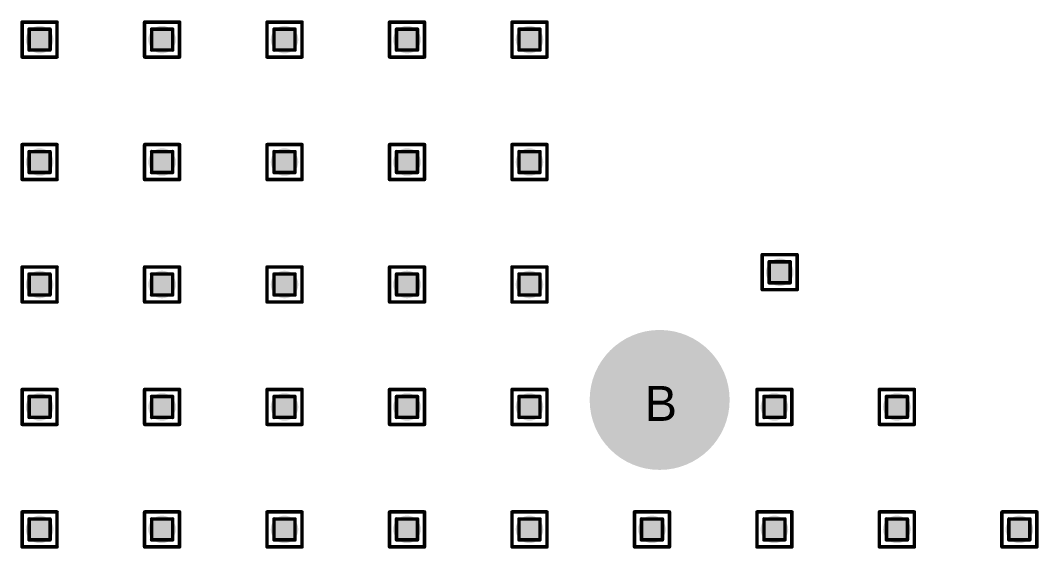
# Model space of a CAD drawing. Header units: millimetres. Extents: x -25 to 478, y -31 to 252.
# Drawn here: x 83.82 to 98.6, y 18.9 to 26.57 of the extents above; entities that cross this region are included whole.
import ezdxf

# ---------------------------------------------------------------- set-up
doc = ezdxf.new("R2010")
doc.units = ezdxf.units.MM
for name, color, linetype in [('DrillDrawing', 1, 'Continuous'), ('MultiLayer', 9, 'Continuous'), ('PadHoleLayer', 156, 'Continuous'), ('ViaHoleLayer', 16, 'Continuous')]:
    doc.layers.add(name, color=color, linetype=linetype)
doc.styles.add('Arial', font='', dxfattribs={"height": 0.2})
doc.styles.get('Arial').set_extended_font_data('Arial')

# ---------------------------------------------------------------- blocks, each defined once
blk = doc.blocks.new('KEYSTONE5000_952')
at = {"layer": 'MultiLayer'}
h = blk.add_hatch(color=9, dxfattribs=at)
edge = h.paths.add_edge_path()
edge.add_arc((0, 0), 1.016, 0, 360)
at = {"layer": 'PadHoleLayer'}
h = blk.add_hatch(color=156, dxfattribs=at)
edge = h.paths.add_edge_path()
edge.add_arc((0, 0), 0.508, 0, 360)

msp = doc.modelspace()

# ---------------------------------------------------------------- hatches: boundary and pattern name
at = {"layer": 'ViaHoleLayer'}
h = msp.add_hatch(color=16, dxfattribs=at)
edge = h.paths.add_edge_path()
edge.add_arc((84.099, 26.287), 0.2, 0, 360)
h = msp.add_hatch(color=16, dxfattribs=at)
edge = h.paths.add_edge_path()
edge.add_arc((85.877, 26.287), 0.2, 0, 360)
h = msp.add_hatch(color=16, dxfattribs=at)
edge = h.paths.add_edge_path()
edge.add_arc((87.655, 26.287), 0.2, 0, 360)
h = msp.add_hatch(color=16, dxfattribs=at)
edge = h.paths.add_edge_path()
edge.add_arc((89.433, 26.287), 0.2, 0, 360)
h = msp.add_hatch(color=16, dxfattribs=at)
edge = h.paths.add_edge_path()
edge.add_arc((91.211, 26.287), 0.2, 0, 360)
h = msp.add_hatch(color=16, dxfattribs=at)
edge = h.paths.add_edge_path()
edge.add_arc((84.099, 24.509), 0.2, 0, 360)
h = msp.add_hatch(color=16, dxfattribs=at)
edge = h.paths.add_edge_path()
edge.add_arc((85.877, 24.509), 0.2, 0, 360)
h = msp.add_hatch(color=16, dxfattribs=at)
edge = h.paths.add_edge_path()
edge.add_arc((87.655, 24.509), 0.2, 0, 360)
h = msp.add_hatch(color=16, dxfattribs=at)
edge = h.paths.add_edge_path()
edge.add_arc((89.433, 24.509), 0.2, 0, 360)
h = msp.add_hatch(color=16, dxfattribs=at)
edge = h.paths.add_edge_path()
edge.add_arc((91.211, 24.509), 0.2, 0, 360)
h = msp.add_hatch(color=16, dxfattribs=at)
edge = h.paths.add_edge_path()
edge.add_arc((94.844, 22.909), 0.2, 0, 360)
h = msp.add_hatch(color=16, dxfattribs=at)
edge = h.paths.add_edge_path()
edge.add_arc((84.099, 22.731), 0.2, 0, 360)
h = msp.add_hatch(color=16, dxfattribs=at)
edge = h.paths.add_edge_path()
edge.add_arc((85.877, 22.731), 0.2, 0, 360)
h = msp.add_hatch(color=16, dxfattribs=at)
edge = h.paths.add_edge_path()
edge.add_arc((87.655, 22.731), 0.2, 0, 360)
h = msp.add_hatch(color=16, dxfattribs=at)
edge = h.paths.add_edge_path()
edge.add_arc((89.433, 22.731), 0.2, 0, 360)
h = msp.add_hatch(color=16, dxfattribs=at)
edge = h.paths.add_edge_path()
edge.add_arc((91.211, 22.731), 0.2, 0, 360)
h = msp.add_hatch(color=16, dxfattribs=at)
edge = h.paths.add_edge_path()
edge.add_arc((84.099, 20.953), 0.2, 0, 360)
h = msp.add_hatch(color=16, dxfattribs=at)
edge = h.paths.add_edge_path()
edge.add_arc((85.877, 20.953), 0.2, 0, 360)
h = msp.add_hatch(color=16, dxfattribs=at)
edge = h.paths.add_edge_path()
edge.add_arc((87.655, 20.953), 0.2, 0, 360)
h = msp.add_hatch(color=16, dxfattribs=at)
edge = h.paths.add_edge_path()
edge.add_arc((89.433, 20.953), 0.2, 0, 360)
h = msp.add_hatch(color=16, dxfattribs=at)
edge = h.paths.add_edge_path()
edge.add_arc((91.211, 20.953), 0.2, 0, 360)
h = msp.add_hatch(color=16, dxfattribs=at)
edge = h.paths.add_edge_path()
edge.add_arc((94.767, 20.953), 0.2, 0, 360)
h = msp.add_hatch(color=16, dxfattribs=at)
edge = h.paths.add_edge_path()
edge.add_arc((96.545, 20.953), 0.2, 0, 360)
h = msp.add_hatch(color=16, dxfattribs=at)
edge = h.paths.add_edge_path()
edge.add_arc((84.099, 19.175), 0.2, 0, 360)
h = msp.add_hatch(color=16, dxfattribs=at)
edge = h.paths.add_edge_path()
edge.add_arc((85.877, 19.175), 0.2, 0, 360)
h = msp.add_hatch(color=16, dxfattribs=at)
edge = h.paths.add_edge_path()
edge.add_arc((87.655, 19.175), 0.2, 0, 360)
h = msp.add_hatch(color=16, dxfattribs=at)
edge = h.paths.add_edge_path()
edge.add_arc((89.433, 19.175), 0.2, 0, 360)
h = msp.add_hatch(color=16, dxfattribs=at)
edge = h.paths.add_edge_path()
edge.add_arc((91.211, 19.175), 0.2, 0, 360)
h = msp.add_hatch(color=16, dxfattribs=at)
edge = h.paths.add_edge_path()
edge.add_arc((92.989, 19.175), 0.2, 0, 360)
h = msp.add_hatch(color=16, dxfattribs=at)
edge = h.paths.add_edge_path()
edge.add_arc((94.767, 19.175), 0.2, 0, 360)
h = msp.add_hatch(color=16, dxfattribs=at)
edge = h.paths.add_edge_path()
edge.add_arc((96.545, 19.175), 0.2, 0, 360)
h = msp.add_hatch(color=16, dxfattribs=at)
edge = h.paths.add_edge_path()
edge.add_arc((98.323, 19.175), 0.2, 0, 360)

# ---------------------------------------------------------------- linework, layer by layer
at = {"layer": 'DrillDrawing', "const_width": 0.0508}
for points in [[(83.845, 26.541), (84.353, 26.541)], [(83.845, 26.033), (83.845, 26.541)], [(83.947, 26.439), (84.252, 26.439)], [(83.947, 26.135), (83.947, 26.439)], [(84.252, 26.135), (84.252, 26.439)], [(84.353, 26.033), (84.353, 26.541)], [(85.623, 26.541), (86.131, 26.541)], [(85.623, 26.033), (85.623, 26.541)], [(85.725, 26.439), (86.03, 26.439)], [(85.725, 26.135), (85.725, 26.439)], [(86.03, 26.135), (86.03, 26.439)], [(86.131, 26.033), (86.131, 26.541)], [(87.401, 26.541), (87.909, 26.541)], [(87.401, 26.033), (87.401, 26.541)], [(87.503, 26.439), (87.808, 26.439)], [(87.503, 26.135), (87.503, 26.439)], [(87.808, 26.135), (87.808, 26.439)], [(87.909, 26.033), (87.909, 26.541)], [(89.179, 26.541), (89.687, 26.541)], [(89.179, 26.033), (89.179, 26.541)], [(89.281, 26.439), (89.586, 26.439)], [(89.281, 26.135), (89.281, 26.439)], [(89.586, 26.135), (89.586, 26.439)], [(89.687, 26.033), (89.687, 26.541)], [(90.957, 26.541), (91.465, 26.541)], [(90.957, 26.033), (90.957, 26.541)], [(91.059, 26.439), (91.364, 26.439)], [(91.059, 26.135), (91.059, 26.439)], [(91.364, 26.135), (91.364, 26.439)], [(91.465, 26.033), (91.465, 26.541)], [(83.845, 26.033), (84.353, 26.033)], [(83.947, 26.135), (84.252, 26.135)], [(85.623, 26.033), (86.131, 26.033)], [(85.725, 26.135), (86.03, 26.135)], [(87.401, 26.033), (87.909, 26.033)], [(87.503, 26.135), (87.808, 26.135)], [(89.179, 26.033), (89.687, 26.033)], [(89.281, 26.135), (89.586, 26.135)], [(90.957, 26.033), (91.465, 26.033)], [(91.059, 26.135), (91.364, 26.135)], [(83.845, 24.763), (84.353, 24.763)], [(83.845, 24.255), (83.845, 24.763)], [(84.353, 24.255), (84.353, 24.763)], [(85.623, 24.763), (86.131, 24.763)], [(85.623, 24.255), (85.623, 24.763)], [(86.131, 24.255), (86.131, 24.763)], [(87.401, 24.763), (87.909, 24.763)], [(87.401, 24.255), (87.401, 24.763)], [(87.909, 24.255), (87.909, 24.763)], [(89.179, 24.763), (89.687, 24.763)], [(89.179, 24.255), (89.179, 24.763)], [(89.687, 24.255), (89.687, 24.763)], [(90.957, 24.763), (91.465, 24.763)], [(90.957, 24.255), (90.957, 24.763)], [(91.465, 24.255), (91.465, 24.763)], [(83.947, 24.661), (84.252, 24.661)], [(83.947, 24.357), (83.947, 24.661)], [(84.252, 24.357), (84.252, 24.661)], [(85.725, 24.661), (86.03, 24.661)], [(85.725, 24.357), (85.725, 24.661)], [(86.03, 24.357), (86.03, 24.661)], [(87.503, 24.661), (87.808, 24.661)], [(87.503, 24.357), (87.503, 24.661)], [(87.808, 24.357), (87.808, 24.661)], [(89.281, 24.661), (89.586, 24.661)], [(89.281, 24.357), (89.281, 24.661)], [(89.586, 24.357), (89.586, 24.661)], [(91.059, 24.661), (91.364, 24.661)], [(91.059, 24.357), (91.059, 24.661)], [(91.364, 24.357), (91.364, 24.661)], [(83.845, 24.255), (84.353, 24.255)], [(83.947, 24.357), (84.252, 24.357)], [(85.623, 24.255), (86.131, 24.255)], [(85.725, 24.357), (86.03, 24.357)], [(87.401, 24.255), (87.909, 24.255)], [(87.503, 24.357), (87.808, 24.357)], [(89.179, 24.255), (89.687, 24.255)], [(89.281, 24.357), (89.586, 24.357)], [(90.957, 24.255), (91.465, 24.255)], [(91.059, 24.357), (91.364, 24.357)], [(94.59, 23.163), (95.098, 23.163)], [(94.59, 22.655), (94.59, 23.163)], [(94.691, 23.061), (94.996, 23.061)], [(94.691, 22.756), (94.691, 23.061)], [(94.996, 22.756), (94.996, 23.061)], [(95.098, 22.655), (95.098, 23.163)], [(83.845, 22.985), (84.353, 22.985)], [(83.845, 22.477), (83.845, 22.985)], [(84.353, 22.477), (84.353, 22.985)], [(85.623, 22.985), (86.131, 22.985)], [(85.623, 22.477), (85.623, 22.985)], [(86.131, 22.477), (86.131, 22.985)], [(87.401, 22.985), (87.909, 22.985)], [(87.401, 22.477), (87.401, 22.985)], [(87.909, 22.477), (87.909, 22.985)], [(89.179, 22.985), (89.687, 22.985)], [(89.179, 22.477), (89.179, 22.985)], [(89.687, 22.477), (89.687, 22.985)], [(90.957, 22.985), (91.465, 22.985)], [(90.957, 22.477), (90.957, 22.985)], [(91.465, 22.477), (91.465, 22.985)], [(83.947, 22.883), (84.252, 22.883)], [(83.947, 22.579), (83.947, 22.883)], [(84.252, 22.579), (84.252, 22.883)], [(85.725, 22.883), (86.03, 22.883)], [(85.725, 22.579), (85.725, 22.883)], [(86.03, 22.579), (86.03, 22.883)], [(87.503, 22.883), (87.808, 22.883)], [(87.503, 22.579), (87.503, 22.883)], [(87.808, 22.579), (87.808, 22.883)], [(89.281, 22.883), (89.586, 22.883)], [(89.281, 22.579), (89.281, 22.883)], [(89.586, 22.579), (89.586, 22.883)], [(91.059, 22.883), (91.364, 22.883)], [(91.059, 22.579), (91.059, 22.883)], [(91.364, 22.579), (91.364, 22.883)], [(94.691, 22.756), (94.996, 22.756)], [(94.59, 22.655), (95.098, 22.655)], [(83.845, 22.477), (84.353, 22.477)], [(83.947, 22.579), (84.252, 22.579)], [(85.623, 22.477), (86.131, 22.477)], [(85.725, 22.579), (86.03, 22.579)], [(87.401, 22.477), (87.909, 22.477)], [(87.503, 22.579), (87.808, 22.579)], [(89.179, 22.477), (89.687, 22.477)], [(89.281, 22.579), (89.586, 22.579)], [(90.957, 22.477), (91.465, 22.477)], [(91.059, 22.579), (91.364, 22.579)], [(83.845, 21.207), (84.353, 21.207)], [(83.845, 20.699), (83.845, 21.207)], [(84.353, 20.699), (84.353, 21.207)], [(85.623, 21.207), (86.131, 21.207)], [(85.623, 20.699), (85.623, 21.207)], [(86.131, 20.699), (86.131, 21.207)], [(87.401, 21.207), (87.909, 21.207)], [(87.401, 20.699), (87.401, 21.207)], [(87.909, 20.699), (87.909, 21.207)], [(89.179, 21.207), (89.687, 21.207)], [(89.179, 20.699), (89.179, 21.207)], [(89.687, 20.699), (89.687, 21.207)], [(90.957, 21.207), (91.465, 21.207)], [(90.957, 20.699), (90.957, 21.207)], [(91.465, 20.699), (91.465, 21.207)], [(94.513, 21.207), (95.021, 21.207)], [(94.513, 20.699), (94.513, 21.207)], [(95.021, 20.699), (95.021, 21.207)], [(96.291, 21.207), (96.799, 21.207)], [(96.291, 20.699), (96.291, 21.207)], [(96.799, 20.699), (96.799, 21.207)], [(83.947, 21.105), (84.252, 21.105)], [(83.947, 20.801), (83.947, 21.105)], [(84.252, 20.801), (84.252, 21.105)], [(85.725, 21.105), (86.03, 21.105)], [(85.725, 20.801), (85.725, 21.105)], [(86.03, 20.801), (86.03, 21.105)], [(87.503, 21.105), (87.808, 21.105)], [(87.503, 20.801), (87.503, 21.105)], [(87.808, 20.801), (87.808, 21.105)], [(89.281, 21.105), (89.586, 21.105)], [(89.281, 20.801), (89.281, 21.105)], [(89.586, 20.801), (89.586, 21.105)], [(91.059, 21.105), (91.364, 21.105)], [(91.059, 20.801), (91.059, 21.105)], [(91.364, 20.801), (91.364, 21.105)], [(94.615, 21.105), (94.92, 21.105)], [(94.615, 20.801), (94.615, 21.105)], [(94.92, 20.801), (94.92, 21.105)], [(96.393, 21.105), (96.698, 21.105)], [(96.393, 20.801), (96.393, 21.105)], [(96.698, 20.801), (96.698, 21.105)], [(83.845, 20.699), (84.353, 20.699)], [(83.947, 20.801), (84.252, 20.801)], [(85.623, 20.699), (86.131, 20.699)], [(85.725, 20.801), (86.03, 20.801)], [(87.401, 20.699), (87.909, 20.699)], [(87.503, 20.801), (87.808, 20.801)], [(89.179, 20.699), (89.687, 20.699)], [(89.281, 20.801), (89.586, 20.801)], [(90.957, 20.699), (91.465, 20.699)], [(91.059, 20.801), (91.364, 20.801)], [(94.513, 20.699), (95.021, 20.699)], [(94.615, 20.801), (94.92, 20.801)], [(96.291, 20.699), (96.799, 20.699)], [(96.393, 20.801), (96.698, 20.801)], [(83.845, 19.429), (84.353, 19.429)], [(83.845, 18.921), (83.845, 19.429)], [(84.353, 18.921), (84.353, 19.429)], [(85.623, 19.429), (86.131, 19.429)], [(85.623, 18.921), (85.623, 19.429)], [(86.131, 18.921), (86.131, 19.429)], [(87.401, 19.429), (87.909, 19.429)], [(87.401, 18.921), (87.401, 19.429)], [(87.909, 18.921), (87.909, 19.429)], [(89.179, 19.429), (89.687, 19.429)], [(89.179, 18.921), (89.179, 19.429)], [(89.687, 18.921), (89.687, 19.429)], [(90.957, 19.429), (91.465, 19.429)], [(90.957, 18.921), (90.957, 19.429)], [(91.465, 18.921), (91.465, 19.429)], [(92.735, 19.429), (93.243, 19.429)], [(92.735, 18.921), (92.735, 19.429)], [(93.243, 18.921), (93.243, 19.429)], [(94.513, 19.429), (95.021, 19.429)], [(94.513, 18.921), (94.513, 19.429)], [(95.021, 18.921), (95.021, 19.429)], [(96.291, 19.429), (96.799, 19.429)], [(96.291, 18.921), (96.291, 19.429)], [(96.799, 18.921), (96.799, 19.429)], [(98.069, 19.429), (98.577, 19.429)], [(98.069, 18.921), (98.069, 19.429)], [(98.577, 18.921), (98.577, 19.429)], [(83.947, 19.327), (84.252, 19.327)], [(83.947, 19.023), (83.947, 19.327)], [(84.252, 19.023), (84.252, 19.327)], [(85.725, 19.327), (86.03, 19.327)], [(85.725, 19.023), (85.725, 19.327)], [(86.03, 19.023), (86.03, 19.327)], [(87.503, 19.327), (87.808, 19.327)], [(87.503, 19.023), (87.503, 19.327)], [(87.808, 19.023), (87.808, 19.327)], [(89.281, 19.327), (89.586, 19.327)], [(89.281, 19.023), (89.281, 19.327)], [(89.586, 19.023), (89.586, 19.327)], [(91.059, 19.327), (91.364, 19.327)], [(91.059, 19.023), (91.059, 19.327)], [(91.364, 19.023), (91.364, 19.327)], [(92.837, 19.327), (93.142, 19.327)], [(92.837, 19.023), (92.837, 19.327)], [(93.142, 19.023), (93.142, 19.327)], [(94.615, 19.327), (94.92, 19.327)], [(94.615, 19.023), (94.615, 19.327)], [(94.92, 19.023), (94.92, 19.327)], [(96.393, 19.327), (96.698, 19.327)], [(96.393, 19.023), (96.393, 19.327)], [(96.698, 19.023), (96.698, 19.327)], [(98.171, 19.327), (98.476, 19.327)], [(98.171, 19.023), (98.171, 19.327)], [(98.476, 19.023), (98.476, 19.327)], [(83.845, 18.921), (84.353, 18.921)], [(83.947, 19.023), (84.252, 19.023)], [(85.623, 18.921), (86.131, 18.921)], [(85.725, 19.023), (86.03, 19.023)], [(87.401, 18.921), (87.909, 18.921)], [(87.503, 19.023), (87.808, 19.023)], [(89.179, 18.921), (89.687, 18.921)], [(89.281, 19.023), (89.586, 19.023)], [(90.957, 18.921), (91.465, 18.921)], [(91.059, 19.023), (91.364, 19.023)], [(92.735, 18.921), (93.243, 18.921)], [(92.837, 19.023), (93.142, 19.023)], [(94.513, 18.921), (95.021, 18.921)], [(94.615, 19.023), (94.92, 19.023)], [(96.291, 18.921), (96.799, 18.921)], [(96.393, 19.023), (96.698, 19.023)], [(98.069, 18.921), (98.577, 18.921)], [(98.171, 19.023), (98.476, 19.023)]]:
    msp.add_lwpolyline(points, dxfattribs=at)
at = {"layer": 'DrillDrawing', "const_width": 0.0254}
for points in [[(83.833, 26.541, 1), (83.858, 26.541, 1)], [(83.833, 26.541, 1), (83.858, 26.541, 1)], [(83.934, 26.439, 1), (83.96, 26.439, 1)], [(83.934, 26.439, 1), (83.96, 26.439, 1)], [(84.239, 26.439, 1), (84.264, 26.439, 1)], [(84.239, 26.439, 1), (84.264, 26.439, 1)], [(84.341, 26.541, 1), (84.366, 26.541, 1)], [(84.341, 26.541, 1), (84.366, 26.541, 1)], [(85.611, 26.541, 1), (85.636, 26.541, 1)], [(85.611, 26.541, 1), (85.636, 26.541, 1)], [(85.712, 26.439, 1), (85.738, 26.439, 1)], [(85.712, 26.439, 1), (85.738, 26.439, 1)], [(86.017, 26.439, 1), (86.043, 26.439, 1)], [(86.017, 26.439, 1), (86.043, 26.439, 1)], [(86.119, 26.541, 1), (86.144, 26.541, 1)], [(86.119, 26.541, 1), (86.144, 26.541, 1)], [(87.389, 26.541, 1), (87.414, 26.541, 1)], [(87.389, 26.541, 1), (87.414, 26.541, 1)], [(87.49, 26.439, 1), (87.516, 26.439, 1)], [(87.49, 26.439, 1), (87.516, 26.439, 1)], [(87.795, 26.439, 1), (87.82, 26.439, 1)], [(87.795, 26.439, 1), (87.82, 26.439, 1)], [(87.897, 26.541, 1), (87.922, 26.541, 1)], [(87.897, 26.541, 1), (87.922, 26.541, 1)], [(89.167, 26.541, 1), (89.192, 26.541, 1)], [(89.167, 26.541, 1), (89.192, 26.541, 1)], [(89.268, 26.439, 1), (89.294, 26.439, 1)], [(89.268, 26.439, 1), (89.294, 26.439, 1)], [(89.573, 26.439, 1), (89.598, 26.439, 1)], [(89.573, 26.439, 1), (89.598, 26.439, 1)], [(89.675, 26.541, 1), (89.7, 26.541, 1)], [(89.675, 26.541, 1), (89.7, 26.541, 1)], [(90.945, 26.541, 1), (90.97, 26.541, 1)], [(90.945, 26.541, 1), (90.97, 26.541, 1)], [(91.046, 26.439, 1), (91.072, 26.439, 1)], [(91.046, 26.439, 1), (91.072, 26.439, 1)], [(91.351, 26.439, 1), (91.376, 26.439, 1)], [(91.351, 26.439, 1), (91.376, 26.439, 1)], [(91.453, 26.541, 1), (91.478, 26.541, 1)], [(91.453, 26.541, 1), (91.478, 26.541, 1)], [(83.833, 26.033, 1), (83.858, 26.033, 1)], [(83.833, 26.033, 1), (83.858, 26.033, 1)], [(83.934, 26.135, 1), (83.96, 26.135, 1)], [(83.934, 26.135, 1), (83.96, 26.135, 1)], [(84.239, 26.135, 1), (84.264, 26.135, 1)], [(84.239, 26.135, 1), (84.264, 26.135, 1)], [(84.341, 26.033, 1), (84.366, 26.033, 1)], [(84.341, 26.033, 1), (84.366, 26.033, 1)], [(85.611, 26.033, 1), (85.636, 26.033, 1)], [(85.611, 26.033, 1), (85.636, 26.033, 1)], [(85.712, 26.135, 1), (85.738, 26.135, 1)], [(85.712, 26.135, 1), (85.738, 26.135, 1)], [(86.017, 26.135, 1), (86.043, 26.135, 1)], [(86.017, 26.135, 1), (86.043, 26.135, 1)], [(86.119, 26.033, 1), (86.144, 26.033, 1)], [(86.119, 26.033, 1), (86.144, 26.033, 1)], [(87.389, 26.033, 1), (87.414, 26.033, 1)], [(87.389, 26.033, 1), (87.414, 26.033, 1)], [(87.49, 26.135, 1), (87.516, 26.135, 1)], [(87.49, 26.135, 1), (87.516, 26.135, 1)], [(87.795, 26.135, 1), (87.82, 26.135, 1)], [(87.795, 26.135, 1), (87.82, 26.135, 1)], [(87.897, 26.033, 1), (87.922, 26.033, 1)], [(87.897, 26.033, 1), (87.922, 26.033, 1)], [(89.167, 26.033, 1), (89.192, 26.033, 1)], [(89.167, 26.033, 1), (89.192, 26.033, 1)], [(89.268, 26.135, 1), (89.294, 26.135, 1)], [(89.268, 26.135, 1), (89.294, 26.135, 1)], [(89.573, 26.135, 1), (89.598, 26.135, 1)], [(89.573, 26.135, 1), (89.598, 26.135, 1)], [(89.675, 26.033, 1), (89.7, 26.033, 1)], [(89.675, 26.033, 1), (89.7, 26.033, 1)], [(90.945, 26.033, 1), (90.97, 26.033, 1)], [(90.945, 26.033, 1), (90.97, 26.033, 1)], [(91.046, 26.135, 1), (91.072, 26.135, 1)], [(91.046, 26.135, 1), (91.072, 26.135, 1)], [(91.351, 26.135, 1), (91.376, 26.135, 1)], [(91.351, 26.135, 1), (91.376, 26.135, 1)], [(91.453, 26.033, 1), (91.478, 26.033, 1)], [(91.453, 26.033, 1), (91.478, 26.033, 1)], [(83.833, 24.763, 1), (83.858, 24.763, 1)], [(83.833, 24.763, 1), (83.858, 24.763, 1)], [(84.341, 24.763, 1), (84.366, 24.763, 1)], [(84.341, 24.763, 1), (84.366, 24.763, 1)], [(85.611, 24.763, 1), (85.636, 24.763, 1)], [(85.611, 24.763, 1), (85.636, 24.763, 1)], [(86.119, 24.763, 1), (86.144, 24.763, 1)], [(86.119, 24.763, 1), (86.144, 24.763, 1)], [(87.389, 24.763, 1), (87.414, 24.763, 1)], [(87.389, 24.763, 1), (87.414, 24.763, 1)], [(87.897, 24.763, 1), (87.922, 24.763, 1)], [(87.897, 24.763, 1), (87.922, 24.763, 1)], [(89.167, 24.763, 1), (89.192, 24.763, 1)], [(89.167, 24.763, 1), (89.192, 24.763, 1)], [(89.675, 24.763, 1), (89.7, 24.763, 1)], [(89.675, 24.763, 1), (89.7, 24.763, 1)], [(90.945, 24.763, 1), (90.97, 24.763, 1)], [(90.945, 24.763, 1), (90.97, 24.763, 1)], [(91.453, 24.763, 1), (91.478, 24.763, 1)], [(91.453, 24.763, 1), (91.478, 24.763, 1)], [(83.934, 24.661, 1), (83.96, 24.661, 1)], [(83.934, 24.661, 1), (83.96, 24.661, 1)], [(84.239, 24.661, 1), (84.264, 24.661, 1)], [(84.239, 24.661, 1), (84.264, 24.661, 1)], [(85.712, 24.661, 1), (85.738, 24.661, 1)], [(85.712, 24.661, 1), (85.738, 24.661, 1)], [(86.017, 24.661, 1), (86.043, 24.661, 1)], [(86.017, 24.661, 1), (86.043, 24.661, 1)], [(87.49, 24.661, 1), (87.516, 24.661, 1)], [(87.49, 24.661, 1), (87.516, 24.661, 1)], [(87.795, 24.661, 1), (87.82, 24.661, 1)], [(87.795, 24.661, 1), (87.82, 24.661, 1)], [(89.268, 24.661, 1), (89.294, 24.661, 1)], [(89.268, 24.661, 1), (89.294, 24.661, 1)], [(89.573, 24.661, 1), (89.598, 24.661, 1)], [(89.573, 24.661, 1), (89.598, 24.661, 1)], [(91.046, 24.661, 1), (91.072, 24.661, 1)], [(91.046, 24.661, 1), (91.072, 24.661, 1)], [(91.351, 24.661, 1), (91.376, 24.661, 1)], [(91.351, 24.661, 1), (91.376, 24.661, 1)], [(83.833, 24.255, 1), (83.858, 24.255, 1)], [(83.833, 24.255, 1), (83.858, 24.255, 1)], [(83.934, 24.357, 1), (83.96, 24.357, 1)], [(83.934, 24.357, 1), (83.96, 24.357, 1)], [(84.239, 24.357, 1), (84.264, 24.357, 1)], [(84.239, 24.357, 1), (84.264, 24.357, 1)], [(84.341, 24.255, 1), (84.366, 24.255, 1)], [(84.341, 24.255, 1), (84.366, 24.255, 1)], [(85.611, 24.255, 1), (85.636, 24.255, 1)], [(85.611, 24.255, 1), (85.636, 24.255, 1)], [(85.712, 24.357, 1), (85.738, 24.357, 1)], [(85.712, 24.357, 1), (85.738, 24.357, 1)], [(86.017, 24.357, 1), (86.043, 24.357, 1)], [(86.017, 24.357, 1), (86.043, 24.357, 1)], [(86.119, 24.255, 1), (86.144, 24.255, 1)], [(86.119, 24.255, 1), (86.144, 24.255, 1)], [(87.389, 24.255, 1), (87.414, 24.255, 1)], [(87.389, 24.255, 1), (87.414, 24.255, 1)], [(87.49, 24.357, 1), (87.516, 24.357, 1)], [(87.49, 24.357, 1), (87.516, 24.357, 1)], [(87.795, 24.357, 1), (87.82, 24.357, 1)], [(87.795, 24.357, 1), (87.82, 24.357, 1)], [(87.897, 24.255, 1), (87.922, 24.255, 1)], [(87.897, 24.255, 1), (87.922, 24.255, 1)], [(89.167, 24.255, 1), (89.192, 24.255, 1)], [(89.167, 24.255, 1), (89.192, 24.255, 1)], [(89.268, 24.357, 1), (89.294, 24.357, 1)], [(89.268, 24.357, 1), (89.294, 24.357, 1)], [(89.573, 24.357, 1), (89.598, 24.357, 1)], [(89.573, 24.357, 1), (89.598, 24.357, 1)], [(89.675, 24.255, 1), (89.7, 24.255, 1)], [(89.675, 24.255, 1), (89.7, 24.255, 1)], [(90.945, 24.255, 1), (90.97, 24.255, 1)], [(90.945, 24.255, 1), (90.97, 24.255, 1)], [(91.046, 24.357, 1), (91.072, 24.357, 1)], [(91.046, 24.357, 1), (91.072, 24.357, 1)], [(91.351, 24.357, 1), (91.376, 24.357, 1)], [(91.351, 24.357, 1), (91.376, 24.357, 1)], [(91.453, 24.255, 1), (91.478, 24.255, 1)], [(91.453, 24.255, 1), (91.478, 24.255, 1)], [(94.577, 23.163, 1), (94.602, 23.163, 1)], [(94.577, 23.163, 1), (94.602, 23.163, 1)], [(94.678, 23.061, 1), (94.704, 23.061, 1)], [(94.678, 23.061, 1), (94.704, 23.061, 1)], [(94.983, 23.061, 1), (95.009, 23.061, 1)], [(94.983, 23.061, 1), (95.009, 23.061, 1)], [(95.085, 23.163, 1), (95.11, 23.163, 1)], [(95.085, 23.163, 1), (95.11, 23.163, 1)], [(83.833, 22.985, 1), (83.858, 22.985, 1)], [(83.833, 22.985, 1), (83.858, 22.985, 1)], [(84.341, 22.985, 1), (84.366, 22.985, 1)], [(84.341, 22.985, 1), (84.366, 22.985, 1)], [(85.611, 22.985, 1), (85.636, 22.985, 1)], [(85.611, 22.985, 1), (85.636, 22.985, 1)], [(86.119, 22.985, 1), (86.144, 22.985, 1)], [(86.119, 22.985, 1), (86.144, 22.985, 1)], [(87.389, 22.985, 1), (87.414, 22.985, 1)], [(87.389, 22.985, 1), (87.414, 22.985, 1)], [(87.897, 22.985, 1), (87.922, 22.985, 1)], [(87.897, 22.985, 1), (87.922, 22.985, 1)], [(89.167, 22.985, 1), (89.192, 22.985, 1)], [(89.167, 22.985, 1), (89.192, 22.985, 1)], [(89.675, 22.985, 1), (89.7, 22.985, 1)], [(89.675, 22.985, 1), (89.7, 22.985, 1)], [(90.945, 22.985, 1), (90.97, 22.985, 1)], [(90.945, 22.985, 1), (90.97, 22.985, 1)], [(91.453, 22.985, 1), (91.478, 22.985, 1)], [(91.453, 22.985, 1), (91.478, 22.985, 1)], [(83.934, 22.883, 1), (83.96, 22.883, 1)], [(83.934, 22.883, 1), (83.96, 22.883, 1)], [(84.239, 22.883, 1), (84.264, 22.883, 1)], [(84.239, 22.883, 1), (84.264, 22.883, 1)], [(85.712, 22.883, 1), (85.738, 22.883, 1)], [(85.712, 22.883, 1), (85.738, 22.883, 1)], [(86.017, 22.883, 1), (86.043, 22.883, 1)], [(86.017, 22.883, 1), (86.043, 22.883, 1)], [(87.49, 22.883, 1), (87.516, 22.883, 1)], [(87.49, 22.883, 1), (87.516, 22.883, 1)], [(87.795, 22.883, 1), (87.82, 22.883, 1)], [(87.795, 22.883, 1), (87.82, 22.883, 1)], [(89.268, 22.883, 1), (89.294, 22.883, 1)], [(89.268, 22.883, 1), (89.294, 22.883, 1)], [(89.573, 22.883, 1), (89.598, 22.883, 1)], [(89.573, 22.883, 1), (89.598, 22.883, 1)], [(91.046, 22.883, 1), (91.072, 22.883, 1)], [(91.046, 22.883, 1), (91.072, 22.883, 1)], [(91.351, 22.883, 1), (91.376, 22.883, 1)], [(91.351, 22.883, 1), (91.376, 22.883, 1)], [(94.678, 22.756, 1), (94.704, 22.756, 1)], [(94.678, 22.756, 1), (94.704, 22.756, 1)], [(94.983, 22.756, 1), (95.009, 22.756, 1)], [(94.983, 22.756, 1), (95.009, 22.756, 1)], [(94.577, 22.655, 1), (94.602, 22.655, 1)], [(94.577, 22.655, 1), (94.602, 22.655, 1)], [(95.085, 22.655, 1), (95.11, 22.655, 1)], [(95.085, 22.655, 1), (95.11, 22.655, 1)], [(83.833, 22.477, 1), (83.858, 22.477, 1)], [(83.833, 22.477, 1), (83.858, 22.477, 1)], [(83.934, 22.579, 1), (83.96, 22.579, 1)], [(83.934, 22.579, 1), (83.96, 22.579, 1)], [(84.239, 22.579, 1), (84.264, 22.579, 1)], [(84.239, 22.579, 1), (84.264, 22.579, 1)], [(84.341, 22.477, 1), (84.366, 22.477, 1)], [(84.341, 22.477, 1), (84.366, 22.477, 1)], [(85.611, 22.477, 1), (85.636, 22.477, 1)], [(85.611, 22.477, 1), (85.636, 22.477, 1)], [(85.712, 22.579, 1), (85.738, 22.579, 1)], [(85.712, 22.579, 1), (85.738, 22.579, 1)], [(86.017, 22.579, 1), (86.043, 22.579, 1)], [(86.017, 22.579, 1), (86.043, 22.579, 1)], [(86.119, 22.477, 1), (86.144, 22.477, 1)], [(86.119, 22.477, 1), (86.144, 22.477, 1)], [(87.389, 22.477, 1), (87.414, 22.477, 1)], [(87.389, 22.477, 1), (87.414, 22.477, 1)], [(87.49, 22.579, 1), (87.516, 22.579, 1)], [(87.49, 22.579, 1), (87.516, 22.579, 1)], [(87.795, 22.579, 1), (87.82, 22.579, 1)], [(87.795, 22.579, 1), (87.82, 22.579, 1)], [(87.897, 22.477, 1), (87.922, 22.477, 1)], [(87.897, 22.477, 1), (87.922, 22.477, 1)], [(89.167, 22.477, 1), (89.192, 22.477, 1)], [(89.167, 22.477, 1), (89.192, 22.477, 1)], [(89.268, 22.579, 1), (89.294, 22.579, 1)], [(89.268, 22.579, 1), (89.294, 22.579, 1)], [(89.573, 22.579, 1), (89.598, 22.579, 1)], [(89.573, 22.579, 1), (89.598, 22.579, 1)], [(89.675, 22.477, 1), (89.7, 22.477, 1)], [(89.675, 22.477, 1), (89.7, 22.477, 1)], [(90.945, 22.477, 1), (90.97, 22.477, 1)], [(90.945, 22.477, 1), (90.97, 22.477, 1)], [(91.046, 22.579, 1), (91.072, 22.579, 1)], [(91.046, 22.579, 1), (91.072, 22.579, 1)], [(91.351, 22.579, 1), (91.376, 22.579, 1)], [(91.351, 22.579, 1), (91.376, 22.579, 1)], [(91.453, 22.477, 1), (91.478, 22.477, 1)], [(91.453, 22.477, 1), (91.478, 22.477, 1)], [(83.833, 21.207, 1), (83.858, 21.207, 1)], [(83.833, 21.207, 1), (83.858, 21.207, 1)], [(84.341, 21.207, 1), (84.366, 21.207, 1)], [(84.341, 21.207, 1), (84.366, 21.207, 1)], [(85.611, 21.207, 1), (85.636, 21.207, 1)], [(85.611, 21.207, 1), (85.636, 21.207, 1)], [(86.119, 21.207, 1), (86.144, 21.207, 1)], [(86.119, 21.207, 1), (86.144, 21.207, 1)], [(87.389, 21.207, 1), (87.414, 21.207, 1)], [(87.389, 21.207, 1), (87.414, 21.207, 1)], [(87.897, 21.207, 1), (87.922, 21.207, 1)], [(87.897, 21.207, 1), (87.922, 21.207, 1)], [(89.167, 21.207, 1), (89.192, 21.207, 1)], [(89.167, 21.207, 1), (89.192, 21.207, 1)], [(89.675, 21.207, 1), (89.7, 21.207, 1)], [(89.675, 21.207, 1), (89.7, 21.207, 1)], [(90.945, 21.207, 1), (90.97, 21.207, 1)], [(90.945, 21.207, 1), (90.97, 21.207, 1)], [(91.453, 21.207, 1), (91.478, 21.207, 1)], [(91.453, 21.207, 1), (91.478, 21.207, 1)], [(94.501, 21.207, 1), (94.526, 21.207, 1)], [(94.501, 21.207, 1), (94.526, 21.207, 1)], [(95.009, 21.207, 1), (95.034, 21.207, 1)], [(95.009, 21.207, 1), (95.034, 21.207, 1)], [(96.279, 21.207, 1), (96.304, 21.207, 1)], [(96.279, 21.207, 1), (96.304, 21.207, 1)], [(96.787, 21.207, 1), (96.812, 21.207, 1)], [(96.787, 21.207, 1), (96.812, 21.207, 1)], [(83.934, 21.105, 1), (83.96, 21.105, 1)], [(83.934, 21.105, 1), (83.96, 21.105, 1)], [(84.239, 21.105, 1), (84.264, 21.105, 1)], [(84.239, 21.105, 1), (84.264, 21.105, 1)], [(85.712, 21.105, 1), (85.738, 21.105, 1)], [(85.712, 21.105, 1), (85.738, 21.105, 1)], [(86.017, 21.105, 1), (86.043, 21.105, 1)], [(86.017, 21.105, 1), (86.043, 21.105, 1)], [(87.49, 21.105, 1), (87.516, 21.105, 1)], [(87.49, 21.105, 1), (87.516, 21.105, 1)], [(87.795, 21.105, 1), (87.82, 21.105, 1)], [(87.795, 21.105, 1), (87.82, 21.105, 1)], [(89.268, 21.105, 1), (89.294, 21.105, 1)], [(89.268, 21.105, 1), (89.294, 21.105, 1)], [(89.573, 21.105, 1), (89.598, 21.105, 1)], [(89.573, 21.105, 1), (89.598, 21.105, 1)], [(91.046, 21.105, 1), (91.072, 21.105, 1)], [(91.046, 21.105, 1), (91.072, 21.105, 1)], [(91.351, 21.105, 1), (91.376, 21.105, 1)], [(91.351, 21.105, 1), (91.376, 21.105, 1)], [(94.602, 21.105, 1), (94.628, 21.105, 1)], [(94.602, 21.105, 1), (94.628, 21.105, 1)], [(94.907, 21.105, 1), (94.932, 21.105, 1)], [(94.907, 21.105, 1), (94.932, 21.105, 1)], [(96.38, 21.105, 1), (96.406, 21.105, 1)], [(96.38, 21.105, 1), (96.406, 21.105, 1)], [(96.685, 21.105, 1), (96.71, 21.105, 1)], [(96.685, 21.105, 1), (96.71, 21.105, 1)], [(83.833, 20.699, 1), (83.858, 20.699, 1)], [(83.833, 20.699, 1), (83.858, 20.699, 1)], [(83.934, 20.801, 1), (83.96, 20.801, 1)], [(83.934, 20.801, 1), (83.96, 20.801, 1)], [(84.239, 20.801, 1), (84.264, 20.801, 1)], [(84.239, 20.801, 1), (84.264, 20.801, 1)], [(84.341, 20.699, 1), (84.366, 20.699, 1)], [(84.341, 20.699, 1), (84.366, 20.699, 1)], [(85.611, 20.699, 1), (85.636, 20.699, 1)], [(85.611, 20.699, 1), (85.636, 20.699, 1)], [(85.712, 20.801, 1), (85.738, 20.801, 1)], [(85.712, 20.801, 1), (85.738, 20.801, 1)], [(86.017, 20.801, 1), (86.043, 20.801, 1)], [(86.017, 20.801, 1), (86.043, 20.801, 1)], [(86.119, 20.699, 1), (86.144, 20.699, 1)], [(86.119, 20.699, 1), (86.144, 20.699, 1)], [(87.389, 20.699, 1), (87.414, 20.699, 1)], [(87.389, 20.699, 1), (87.414, 20.699, 1)], [(87.49, 20.801, 1), (87.516, 20.801, 1)], [(87.49, 20.801, 1), (87.516, 20.801, 1)], [(87.795, 20.801, 1), (87.82, 20.801, 1)], [(87.795, 20.801, 1), (87.82, 20.801, 1)], [(87.897, 20.699, 1), (87.922, 20.699, 1)], [(87.897, 20.699, 1), (87.922, 20.699, 1)], [(89.167, 20.699, 1), (89.192, 20.699, 1)], [(89.167, 20.699, 1), (89.192, 20.699, 1)], [(89.268, 20.801, 1), (89.294, 20.801, 1)], [(89.268, 20.801, 1), (89.294, 20.801, 1)], [(89.573, 20.801, 1), (89.598, 20.801, 1)], [(89.573, 20.801, 1), (89.598, 20.801, 1)], [(89.675, 20.699, 1), (89.7, 20.699, 1)], [(89.675, 20.699, 1), (89.7, 20.699, 1)], [(90.945, 20.699, 1), (90.97, 20.699, 1)], [(90.945, 20.699, 1), (90.97, 20.699, 1)], [(91.046, 20.801, 1), (91.072, 20.801, 1)], [(91.046, 20.801, 1), (91.072, 20.801, 1)], [(91.351, 20.801, 1), (91.376, 20.801, 1)], [(91.351, 20.801, 1), (91.376, 20.801, 1)], [(91.453, 20.699, 1), (91.478, 20.699, 1)], [(91.453, 20.699, 1), (91.478, 20.699, 1)], [(94.501, 20.699, 1), (94.526, 20.699, 1)], [(94.501, 20.699, 1), (94.526, 20.699, 1)], [(94.602, 20.801, 1), (94.628, 20.801, 1)], [(94.602, 20.801, 1), (94.628, 20.801, 1)], [(94.907, 20.801, 1), (94.932, 20.801, 1)], [(94.907, 20.801, 1), (94.932, 20.801, 1)], [(95.009, 20.699, 1), (95.034, 20.699, 1)], [(95.009, 20.699, 1), (95.034, 20.699, 1)], [(96.279, 20.699, 1), (96.304, 20.699, 1)], [(96.279, 20.699, 1), (96.304, 20.699, 1)], [(96.38, 20.801, 1), (96.406, 20.801, 1)], [(96.38, 20.801, 1), (96.406, 20.801, 1)], [(96.685, 20.801, 1), (96.71, 20.801, 1)], [(96.685, 20.801, 1), (96.71, 20.801, 1)], [(96.787, 20.699, 1), (96.812, 20.699, 1)], [(96.787, 20.699, 1), (96.812, 20.699, 1)], [(83.833, 19.429, 1), (83.858, 19.429, 1)], [(83.833, 19.429, 1), (83.858, 19.429, 1)], [(84.341, 19.429, 1), (84.366, 19.429, 1)], [(84.341, 19.429, 1), (84.366, 19.429, 1)], [(85.611, 19.429, 1), (85.636, 19.429, 1)], [(85.611, 19.429, 1), (85.636, 19.429, 1)], [(86.119, 19.429, 1), (86.144, 19.429, 1)], [(86.119, 19.429, 1), (86.144, 19.429, 1)], [(87.389, 19.429, 1), (87.414, 19.429, 1)], [(87.389, 19.429, 1), (87.414, 19.429, 1)], [(87.897, 19.429, 1), (87.922, 19.429, 1)], [(87.897, 19.429, 1), (87.922, 19.429, 1)], [(89.167, 19.429, 1), (89.192, 19.429, 1)], [(89.167, 19.429, 1), (89.192, 19.429, 1)], [(89.675, 19.429, 1), (89.7, 19.429, 1)], [(89.675, 19.429, 1), (89.7, 19.429, 1)], [(90.945, 19.429, 1), (90.97, 19.429, 1)], [(90.945, 19.429, 1), (90.97, 19.429, 1)], [(91.453, 19.429, 1), (91.478, 19.429, 1)], [(91.453, 19.429, 1), (91.478, 19.429, 1)], [(92.723, 19.429, 1), (92.748, 19.429, 1)], [(92.723, 19.429, 1), (92.748, 19.429, 1)], [(93.231, 19.429, 1), (93.256, 19.429, 1)], [(93.231, 19.429, 1), (93.256, 19.429, 1)], [(94.501, 19.429, 1), (94.526, 19.429, 1)], [(94.501, 19.429, 1), (94.526, 19.429, 1)], [(95.009, 19.429, 1), (95.034, 19.429, 1)], [(95.009, 19.429, 1), (95.034, 19.429, 1)], [(96.279, 19.429, 1), (96.304, 19.429, 1)], [(96.279, 19.429, 1), (96.304, 19.429, 1)], [(96.787, 19.429, 1), (96.812, 19.429, 1)], [(96.787, 19.429, 1), (96.812, 19.429, 1)], [(98.057, 19.429, 1), (98.082, 19.429, 1)], [(98.057, 19.429, 1), (98.082, 19.429, 1)], [(98.565, 19.429, 1), (98.59, 19.429, 1)], [(98.565, 19.429, 1), (98.59, 19.429, 1)], [(83.934, 19.327, 1), (83.96, 19.327, 1)], [(83.934, 19.327, 1), (83.96, 19.327, 1)], [(84.239, 19.327, 1), (84.264, 19.327, 1)], [(84.239, 19.327, 1), (84.264, 19.327, 1)], [(85.712, 19.327, 1), (85.738, 19.327, 1)], [(85.712, 19.327, 1), (85.738, 19.327, 1)], [(86.017, 19.327, 1), (86.043, 19.327, 1)], [(86.017, 19.327, 1), (86.043, 19.327, 1)], [(87.49, 19.327, 1), (87.516, 19.327, 1)], [(87.49, 19.327, 1), (87.516, 19.327, 1)], [(87.795, 19.327, 1), (87.82, 19.327, 1)], [(87.795, 19.327, 1), (87.82, 19.327, 1)], [(89.268, 19.327, 1), (89.294, 19.327, 1)], [(89.268, 19.327, 1), (89.294, 19.327, 1)], [(89.573, 19.327, 1), (89.598, 19.327, 1)], [(89.573, 19.327, 1), (89.598, 19.327, 1)], [(91.046, 19.327, 1), (91.072, 19.327, 1)], [(91.046, 19.327, 1), (91.072, 19.327, 1)], [(91.351, 19.327, 1), (91.376, 19.327, 1)], [(91.351, 19.327, 1), (91.376, 19.327, 1)], [(92.824, 19.327, 1), (92.85, 19.327, 1)], [(92.824, 19.327, 1), (92.85, 19.327, 1)], [(93.129, 19.327, 1), (93.154, 19.327, 1)], [(93.129, 19.327, 1), (93.154, 19.327, 1)], [(94.602, 19.327, 1), (94.628, 19.327, 1)], [(94.602, 19.327, 1), (94.628, 19.327, 1)], [(94.907, 19.327, 1), (94.932, 19.327, 1)], [(94.907, 19.327, 1), (94.932, 19.327, 1)], [(96.38, 19.327, 1), (96.406, 19.327, 1)], [(96.38, 19.327, 1), (96.406, 19.327, 1)], [(96.685, 19.327, 1), (96.71, 19.327, 1)], [(96.685, 19.327, 1), (96.71, 19.327, 1)], [(98.158, 19.327, 1), (98.184, 19.327, 1)], [(98.158, 19.327, 1), (98.184, 19.327, 1)], [(98.463, 19.327, 1), (98.488, 19.327, 1)], [(98.463, 19.327, 1), (98.488, 19.327, 1)], [(83.833, 18.921, 1), (83.858, 18.921, 1)], [(83.833, 18.921, 1), (83.858, 18.921, 1)], [(83.934, 19.023, 1), (83.96, 19.023, 1)], [(83.934, 19.023, 1), (83.96, 19.023, 1)], [(84.239, 19.023, 1), (84.264, 19.023, 1)], [(84.239, 19.023, 1), (84.264, 19.023, 1)], [(84.341, 18.921, 1), (84.366, 18.921, 1)], [(84.341, 18.921, 1), (84.366, 18.921, 1)], [(85.611, 18.921, 1), (85.636, 18.921, 1)], [(85.611, 18.921, 1), (85.636, 18.921, 1)], [(85.712, 19.023, 1), (85.738, 19.023, 1)], [(85.712, 19.023, 1), (85.738, 19.023, 1)], [(86.017, 19.023, 1), (86.043, 19.023, 1)], [(86.017, 19.023, 1), (86.043, 19.023, 1)], [(86.119, 18.921, 1), (86.144, 18.921, 1)], [(86.119, 18.921, 1), (86.144, 18.921, 1)], [(87.389, 18.921, 1), (87.414, 18.921, 1)], [(87.389, 18.921, 1), (87.414, 18.921, 1)], [(87.49, 19.023, 1), (87.516, 19.023, 1)], [(87.49, 19.023, 1), (87.516, 19.023, 1)], [(87.795, 19.023, 1), (87.82, 19.023, 1)], [(87.795, 19.023, 1), (87.82, 19.023, 1)], [(87.897, 18.921, 1), (87.922, 18.921, 1)], [(87.897, 18.921, 1), (87.922, 18.921, 1)], [(89.167, 18.921, 1), (89.192, 18.921, 1)], [(89.167, 18.921, 1), (89.192, 18.921, 1)], [(89.268, 19.023, 1), (89.294, 19.023, 1)], [(89.268, 19.023, 1), (89.294, 19.023, 1)], [(89.573, 19.023, 1), (89.598, 19.023, 1)], [(89.573, 19.023, 1), (89.598, 19.023, 1)], [(89.675, 18.921, 1), (89.7, 18.921, 1)], [(89.675, 18.921, 1), (89.7, 18.921, 1)], [(90.945, 18.921, 1), (90.97, 18.921, 1)], [(90.945, 18.921, 1), (90.97, 18.921, 1)], [(91.046, 19.023, 1), (91.072, 19.023, 1)], [(91.046, 19.023, 1), (91.072, 19.023, 1)], [(91.351, 19.023, 1), (91.376, 19.023, 1)], [(91.351, 19.023, 1), (91.376, 19.023, 1)], [(91.453, 18.921, 1), (91.478, 18.921, 1)], [(91.453, 18.921, 1), (91.478, 18.921, 1)], [(92.723, 18.921, 1), (92.748, 18.921, 1)], [(92.723, 18.921, 1), (92.748, 18.921, 1)], [(92.824, 19.023, 1), (92.85, 19.023, 1)], [(92.824, 19.023, 1), (92.85, 19.023, 1)], [(93.129, 19.023, 1), (93.154, 19.023, 1)], [(93.129, 19.023, 1), (93.154, 19.023, 1)], [(93.231, 18.921, 1), (93.256, 18.921, 1)], [(93.231, 18.921, 1), (93.256, 18.921, 1)], [(94.501, 18.921, 1), (94.526, 18.921, 1)], [(94.501, 18.921, 1), (94.526, 18.921, 1)], [(94.602, 19.023, 1), (94.628, 19.023, 1)], [(94.602, 19.023, 1), (94.628, 19.023, 1)], [(94.907, 19.023, 1), (94.932, 19.023, 1)], [(94.907, 19.023, 1), (94.932, 19.023, 1)], [(95.009, 18.921, 1), (95.034, 18.921, 1)], [(95.009, 18.921, 1), (95.034, 18.921, 1)], [(96.279, 18.921, 1), (96.304, 18.921, 1)], [(96.279, 18.921, 1), (96.304, 18.921, 1)], [(96.38, 19.023, 1), (96.406, 19.023, 1)], [(96.38, 19.023, 1), (96.406, 19.023, 1)], [(96.685, 19.023, 1), (96.71, 19.023, 1)], [(96.685, 19.023, 1), (96.71, 19.023, 1)], [(96.787, 18.921, 1), (96.812, 18.921, 1)], [(96.787, 18.921, 1), (96.812, 18.921, 1)], [(98.057, 18.921, 1), (98.082, 18.921, 1)], [(98.057, 18.921, 1), (98.082, 18.921, 1)], [(98.158, 19.023, 1), (98.184, 19.023, 1)], [(98.158, 19.023, 1), (98.184, 19.023, 1)], [(98.463, 19.023, 1), (98.488, 19.023, 1)], [(98.463, 19.023, 1), (98.488, 19.023, 1)], [(98.565, 18.921, 1), (98.59, 18.921, 1)], [(98.565, 18.921, 1), (98.59, 18.921, 1)]]:
    msp.add_lwpolyline(points, format="xyb", close=True, dxfattribs=at)

# ---------------------------------------------------------------- block references
at = {"rotation": 90}
msp.add_blockref('KEYSTONE5000_952', (93.101, 21.055), dxfattribs=at)

# ---------------------------------------------------------------- texts
at = {"layer": 'DrillDrawing', "style": 'Arial'}
msp.add_text('B', height=0.508, dxfattribs=at).set_placement((92.881, 20.75))

doc.saveas('drawing.dxf')
